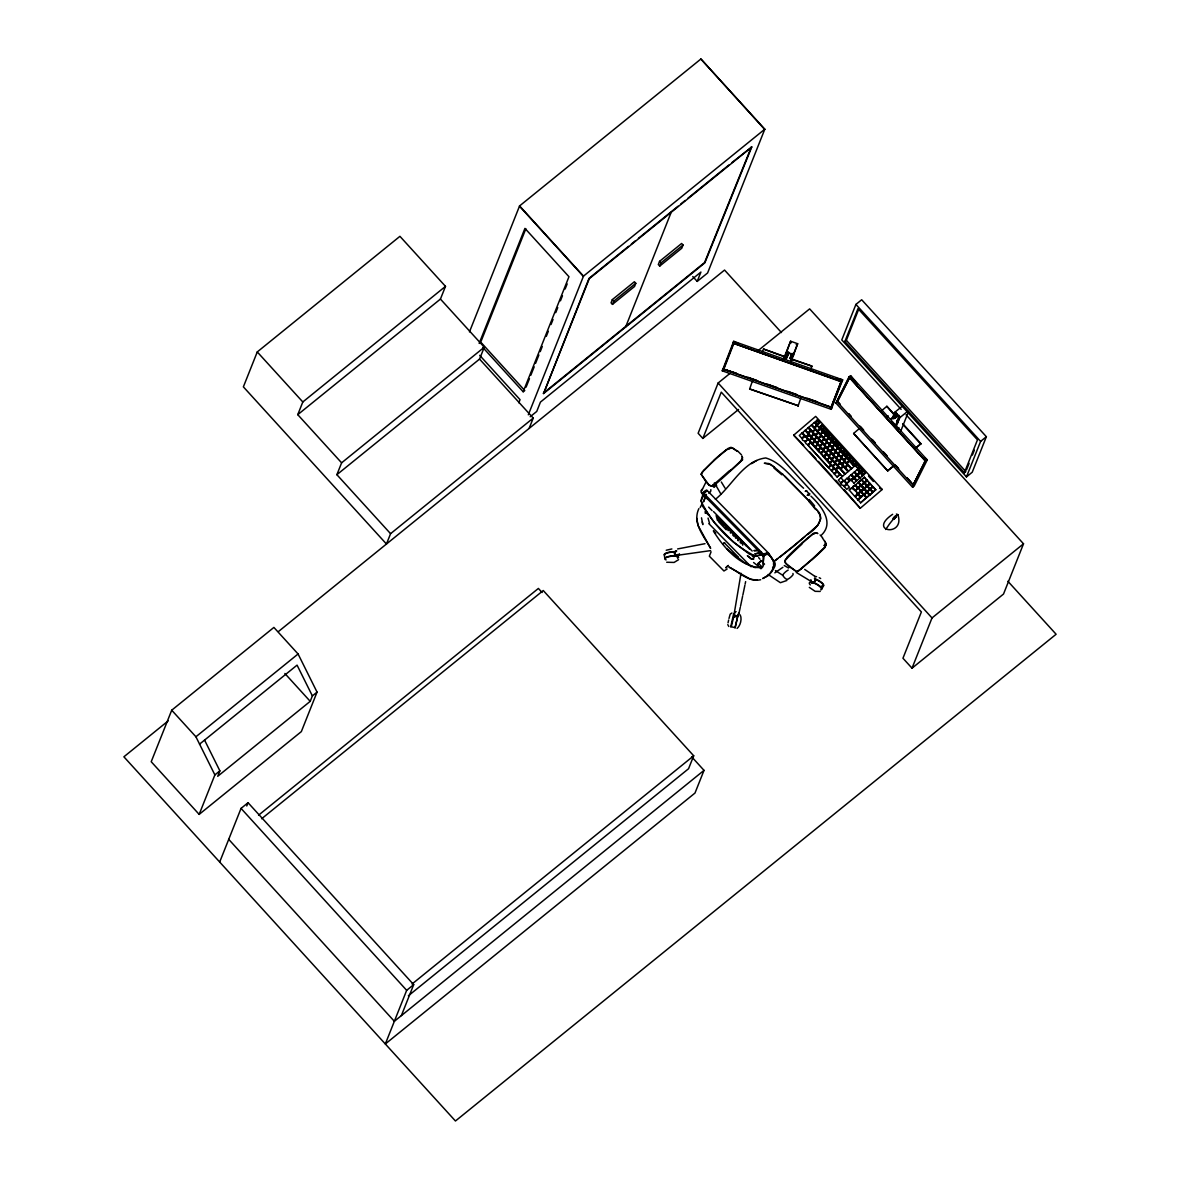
<?xml version="1.0" encoding="UTF-8"?>
<svg xmlns="http://www.w3.org/2000/svg" width="1180" height="1180" viewBox="0 0 1180 1180"><rect width="100%" height="100%" fill="white"/><g stroke="black" fill="none" stroke-linecap="round" stroke-linejoin="round"><path stroke-width="1.5" d="M892.655 514.303C866.621 531.959 905.665 537.387 897.833 514.524M710.847 489.656L710.803 491.087A20.65 18.157 29.8 0 1 708.826 493.225M774.257 564.483L773.667 561.178L768.195 553.096L756.07 556.252L749.669 554.32L733.488 542.136L714.49 522.799L702.616 506.309L701.082 500.128L702.956 494.391L706.643 490.806M896.564 422.189L899.101 415.803L899.809 416.584L897.641 422.868L894.484 425.42L891.505 422.13M696.805 518.433L697.97 525.38L710.64 548.375C704.135 536.502 691.981 522.976 698.885 508.595M737.751 540.16L737.987 537.387L739.005 538.419L738.252 540.824M740.214 542.682L740.45 539.894L741.468 540.942L741.232 543.715M742.692 545.19L742.913 542.417L743.931 543.449M801.972 433.252L804.509 436.025L801.854 438.296L799.317 435.523L801.987 433.031M801.854 438.296L804.509 436.025M802.43 432.853L806.176 436.969L802.43 432.853L805.099 430.361L808.846 434.476L806.176 436.969M805.099 430.361L808.831 434.712M804.908 436.482C813.772 442.441 795.822 442.294 804.922 436.246M805.188 441.969L807.872 439.476C813.89 441.556 806.427 447.943 805.217 441.748M806.589 437.426L809.259 434.933L811.766 437.928L809.111 440.199L806.589 437.426L809.259 434.933M808.212 427.706L810.719 430.7L808.064 432.972L805.542 430.199L808.212 427.706L810.719 430.7M808.064 432.972L810.749 430.479M811.457 430.626L808.669 427.308L812.4 431.659M808.035 445.185L828.286 467.428L808.035 445.185L810.808 442.603L831.044 465.068M809.111 440.199L811.781 437.706M811.294 425.272L815.07 429.166L812.415 431.423M811.132 431.157L813.654 433.93M811.752 424.874L814.288 427.662L811.752 424.874L814.421 422.381L816.958 425.169L814.288 427.662M811.147 430.936L808.477 433.429L811.029 435.981M810.808 442.603L819.127 451.984M814.082 434.151L811.412 436.644L814.082 434.151L816.59 437.161L814.067 434.373M814.702 441.158L812.194 438.149L814.702 441.158L812.047 443.429L810.365 441.571M812.799 432.101L815.469 429.608L817.991 432.603L815.336 434.874L817.991 432.603M812.047 443.429L814.731 440.937M817.666 444.167C815.749 449.89 809.2 442.692 815.129 441.379L817.637 444.388L815.129 441.379M814.421 422.381L816.944 425.39M814.687 428.104L817.224 430.877L814.687 428.104L817.371 425.611L819.879 428.606L817.371 425.611M815.557 421.629L818.079 424.402L815.557 421.629L817.165 420.036L819.702 422.809L818.079 424.402M814.348 439.875L817.017 437.382L819.54 440.391L816.885 442.662L814.377 439.653M815.734 435.332L818.271 438.104L815.734 435.332L818.404 432.839L820.926 435.833L818.271 438.104M817.165 420.036L819.687 423.03M815.41 446.881L817.932 449.875L820.602 447.382L818.065 444.609L815.41 446.881L817.932 449.875M817.017 437.382L819.54 440.391M822.829 431.615L820.159 434.107L817.637 431.32L820.307 428.827L822.814 431.836L820.307 428.827M816.885 442.662L819.554 440.17M818.065 444.609L820.572 447.603M818.669 438.547L821.354 436.054L823.861 439.063L821.206 441.335L818.669 438.547L821.354 436.054M820.115 426.629L821.737 425.036L824.186 427.971L822.578 429.343L820.115 426.629L821.737 425.036M821 447.84L818.33 450.332L821 447.84L823.537 450.613L820.867 453.105L823.537 450.613M820.159 434.107L817.652 431.098M819.952 440.612L822.475 443.606L819.82 445.878L817.283 443.105L819.952 440.612L822.475 443.606M825.764 434.845C823.861 440.568 817.312 433.37 823.242 432.057L825.749 435.066L823.242 432.057M819.82 445.878L822.49 443.385M820.926 435.833L818.286 437.883M821.206 441.335L818.699 438.326M822.578 429.343L824.201 427.75M823.301 443.636L821.634 441.556L824.289 439.285L826.797 442.294M822.976 429.786L825.44 432.485L822.976 429.786L824.599 428.193L827.047 431.128L824.599 428.193M822.873 444.064L825.41 446.837M828.714 438.06C821.516 443.488 833.287 437.338 826.177 435.287L823.522 437.559L825.189 439.639M822.903 443.842L820.218 446.335L822.77 448.887M825.838 447.058L823.168 449.55L825.838 447.058L828.345 450.067L825.808 447.279M824.289 439.285L821.619 441.777M824.142 444.565L826.811 442.072M823.935 451.055L826.457 454.064L823.802 456.336L826.472 453.843L823.935 451.055L821.265 453.548L823.817 456.114M824.555 445.007L827.224 442.515L829.732 445.509L827.077 447.781L829.732 445.509M825.838 432.927L827.46 431.334L829.909 434.27L828.301 435.641L825.838 432.927L827.46 431.334M829.407 457.073C827.505 462.796 820.956 455.598 826.885 454.285L829.392 457.294L826.885 454.285M826.177 435.287L828.685 438.296M826.103 452.781L828.773 450.288L831.281 453.297L828.625 455.569L826.118 452.56M828.301 435.641L829.923 434.048M827.49 448.223L830.027 451.011L827.49 448.223L830.16 445.745L832.667 448.739L830.027 451.011M828.729 435.848L831.177 438.783L832.785 437.19L830.322 434.476L828.729 435.848L831.177 438.783M827.165 459.787L829.673 462.781L832.342 460.289L829.82 457.516L827.165 459.787L829.673 462.781M829.112 438.518L831.62 441.512L829.112 438.518C822.077 439.049 832.416 446.63 827.283 441.94M828.773 450.288L831.281 453.297M834.585 444.521L831.915 447.014L829.378 444.226L832.048 441.733L834.57 444.742L832.048 441.733M830.322 434.476L832.77 437.411M828.625 455.569L831.295 453.076M828.699 467.781L831.369 465.289L833.877 468.298M829.82 457.516L832.328 460.51M830.425 451.453L833.095 448.961L835.602 451.97L832.962 454.241L830.425 451.453L833.095 448.961M836.045 440.774L834.437 442.367L831.988 439.432L833.582 438.06L836.045 440.774L833.582 438.06M831.915 447.014L829.392 444.005M831.708 453.518L834.216 456.513L831.576 458.784L829.038 456.011L831.708 453.518L834.216 456.513M837.52 447.751C835.617 453.474 829.053 446.276 834.983 444.963L837.505 447.972L834.983 444.963M831.576 458.784L834.245 456.291M832.667 448.739L830.042 450.79M834.644 456.734L831.974 459.226L834.644 456.734L837.151 459.743L834.629 456.97M832.962 454.241L830.44 451.232M831.649 470.791L834.304 468.519L836.812 471.513L834.157 473.785L831.649 470.791L834.304 468.519M832.756 460.746L835.263 463.74L832.608 466.012L835.293 463.519L832.756 460.746L830.086 463.239L832.638 465.79M838.567 454.978C836.664 460.702 830.101 453.503 836.03 452.191L838.552 455.2M834.437 442.367L831.988 439.432M834.821 442.795L836.443 441.202L838.892 444.137L837.298 445.509L834.821 442.795L836.443 441.202M836.944 452.545L835.278 450.465L837.785 453.459M831.988 459.005L834.525 461.793M837.579 459.964L834.909 462.457L837.579 459.964L840.101 462.973L837.564 460.185M834.157 473.785L836.812 471.513M836.03 452.191L833.36 454.684M835.691 463.961L838.198 466.97L835.558 469.242L838.228 466.749L835.691 463.961L833.021 466.454L835.573 469.021M841.488 458.415L838.965 455.421L836.296 457.914L838.833 460.687L841.502 458.194L838.833 460.687M837.298 445.509L838.921 443.916M837.697 445.952L840.16 448.651L837.697 445.952L839.305 444.358L841.783 447.058L840.16 448.651M844.954 474.139L842.284 476.632L835.971 469.463L838.626 467.192L844.954 474.139L838.626 467.192M837.933 448.194L840.44 451.202L837.933 448.194L835.248 450.686M838.198 453.917L840.868 451.424L843.375 454.418L840.868 451.424M834.938 462.236L837.461 465.023M839.305 444.358L841.753 447.279M837.225 471.971L839.747 474.744L837.107 477.015L834.57 474.242L837.24 471.749M837.874 465.466C839.349 460.362 846.503 466.793 840.381 468.46L837.874 465.466L840.514 463.194M837.107 477.015L839.747 474.744M839.231 461.129L841.768 463.917L839.231 461.129L841.915 458.637L844.423 461.646L841.768 463.917M842.181 447.5L840.558 449.093L843.021 451.807L844.644 450.214L842.181 447.5L847.904 453.784L846.281 455.377L843.833 452.442L846.281 455.377M839.039 454.831L840.721 456.69L838.213 453.695M846.326 457.427L843.656 459.92L841.134 457.132L843.803 454.639L846.311 457.648L843.803 454.639M840.381 468.46L843.051 465.967M843.021 451.807L840.573 448.872M840.957 477.871L843.494 480.644L840.838 482.915L838.316 480.127L840.986 477.635M842.181 464.36L844.851 461.867L847.358 464.876L844.703 467.147L842.181 464.36L844.851 461.867M840.838 482.915L843.494 480.644M842.284 476.632L835.971 469.463M843.656 459.92L841.148 456.911M848.051 471.705L843.464 466.425L846.901 470.437M844.069 460.362L846.738 457.87L849.246 460.878L846.591 463.15L844.069 460.362L846.738 457.87M844.423 461.646L841.783 463.696M844.703 467.147L842.196 464.138M843.907 481.086C852.757 487.06 834.806 486.912 843.921 480.865M851.178 468.829L848.509 471.307L845.131 467.369L847.786 465.097L851.149 469.05M844.364 480.702L846.886 483.476L844.364 480.702L847.034 478.21L849.556 480.983L846.886 483.476M846.68 455.819L849.143 458.533L846.68 455.819L848.302 454.226L850.75 457.162L848.302 454.226M844.187 486.588L846.856 484.095L849.364 487.104L846.724 489.361L844.202 486.367M843.464 466.425L840.779 468.917L845.411 473.755M846.591 463.15L849.275 460.657M847.004 463.593L851.606 468.652L847.004 463.593L849.674 461.1L854.261 466.38L849.674 461.1M847.786 465.097L845.116 467.59M847.034 478.21L849.541 481.204M848.509 471.307L845.131 467.369M849.541 458.961L851.163 457.368L853.612 460.303L852.004 461.675L849.541 458.961L851.163 457.368M849.275 490.143C851.163 484.11 861.769 494.435 854.718 496.367L849.275 490.143L851.931 487.871M852.004 461.675L853.627 460.082M851.046 474.758L853.568 477.767L850.913 480.039L848.376 477.251L851.046 474.758L853.568 477.767M850.913 480.039L853.583 477.546M852.432 461.882L854.881 464.817L856.488 463.224L854.025 460.51L852.432 461.882L854.881 464.817M851.488 474.596L854.025 477.369L851.488 474.596L854.158 472.103L856.68 475.098L854.025 477.369M853.996 477.989L851.311 480.481L853.996 477.989L856.503 480.998L853.966 478.21M854.025 460.51L856.474 463.445M857.565 487.989C855.662 493.727 849.099 486.514 855.043 485.216L857.55 488.21M854.6 471.926L857.137 474.714L854.6 471.926L857.27 469.434L859.807 472.221L857.137 474.714M851.341 480.26L853.863 483.033M854.423 477.826L857.093 475.334L859.615 478.328L856.96 480.599L854.423 477.826L857.093 475.334M859.748 466.808C858.48 470.687 853.346 465.038 857.285 464.094L859.733 467.029L857.285 464.094M855.043 485.216L852.358 487.709M855.471 485.039L858.14 482.546L860.663 485.555M854.718 496.367L857.403 493.889M855.308 490.939L857.978 488.446C865.073 490.497 853.317 496.632 860.5 491.219M856.68 475.098L854.04 477.148M857.27 469.434L859.778 472.443M855.146 496.603L857.801 494.332L860.309 497.326L857.668 499.597L855.146 496.603L857.801 494.332M856.96 480.599L854.453 477.59M862.742 475.452L860.073 477.944L857.536 475.156L860.205 472.664L862.713 475.673L860.205 472.664M858.524 468.829L860.146 467.236L862.595 470.171L861.002 471.543L858.524 468.829L860.146 467.236M855.5 484.818L858.022 487.606M858.583 482.384L861.253 479.891L863.76 482.9L861.12 485.157L858.583 482.384L861.253 479.891M858.435 488.048C859.91 482.945 867.064 489.39 860.943 491.057L858.435 488.048L861.076 485.776M857.668 499.597L860.309 497.326M858.244 494.154L860.913 491.662L863.421 494.671L860.766 496.942L858.244 494.154L860.913 491.662M858.067 500.04L863.849 494.892L866.386 497.68L860.604 502.827L858.081 499.819M860.073 477.944L857.55 474.935M861.002 471.543L862.624 469.95M861.4 471.985L863.863 474.685L861.4 471.985L863.008 470.392L865.456 473.327L863.008 470.392M861.12 485.157L858.598 482.163M864.365 477.236L861.695 479.729L864.365 477.236L866.872 480.231L864.335 477.458M860.943 491.057L863.613 488.564M861.518 485.614L864.188 483.122L866.695 486.116L864.055 488.387L861.518 485.614L864.188 483.122M860.766 496.942L863.436 494.45M861.371 491.278C862.846 486.175 869.999 492.606 863.878 494.273L861.371 491.278L864.025 489.007M860.604 502.827L866.386 497.68M864.217 482.502L866.887 480.009M864.055 488.387L866.695 486.116M864.63 482.945L867.3 480.452L869.808 483.461L867.153 485.732L864.63 482.945L867.3 480.452M863.849 494.892L866.356 497.901M863.878 494.273L866.548 491.78M869.645 489.346L867.123 486.337L864.453 488.83L866.99 491.618L869.66 489.125L866.99 491.618M864.291 494.73L866.961 492.237L869.468 495.231L866.813 497.503L864.306 494.509M867.153 485.732L869.837 483.24M866.961 492.237L869.468 495.231M867.565 486.175L870.235 483.682L872.743 486.691L870.102 488.963L867.565 486.175L870.235 483.682M866.813 497.503L869.483 495.01M867.389 492.06L869.926 494.848L867.389 492.06L870.058 489.567L872.581 492.576L869.926 494.848M870.102 488.963L872.772 486.47M870.501 489.405L873.038 492.178L870.501 489.405L873.171 486.912L875.708 489.685L873.038 492.178M872.581 492.576L869.94 494.626M873.171 486.912L875.693 489.906M763.239 562.226L763.106 554.954M762.9 564.424L763.903 557.639L763.017 554.718M741.025 573.274L734.167 613.88A2.198 2.095 22.2 0 0 734.373 615.134A2.331 2.213 22.2 0 0 738.046 615.857L738.592 613.143M728.045 622.863L728.635 620.031M739.093 612.656L738.665 614.78A2.198 2.095 22.2 0 1 738.061 615.857L734.55 615.562L734.727 612.214M740.553 606.092L742.589 596.298M742.854 595.074L744.89 585.295M745.141 584.071L745.642 581.622M740.288 607.317L739.137 612.523M729.004 618.438L730.199 614.161L731.88 613.01M700.183 507.503L701.613 504.701M895.458 515.985L896.402 516.545L893.953 519.392M722.278 370.83L733.68 341.33L842.623 379.827L831.221 409.327L722.278 370.83L722.912 369.001M723.355 369.237L733.518 343.115L841.635 381.317L831.487 407.454L723.355 369.237L737.22 373.736M831.148 407.144L841.178 381.347L831.148 407.144L723.827 369.207L736.069 373.131M831.221 409.327L831.841 407.498M749.654 388.972L798.211 405.714L749.654 388.972L752.781 380.004M762.192 352.82L763.519 349.029L787.016 357.334L788.653 352.628M791.677 353.69L790.04 358.41L811.943 366.139L810.749 369.576M798.063 406.082L801.058 397.468M679.444 553.789C677.851 558.907 671.376 552.019 676.76 550.957M706.156 481.706L701.009 492.06A8.673 7.626 29.8 0 0 702.498 493.963M723.827 369.207L733.842 343.424L841.045 381.715M257.269 351.935L243.375 386.863L386.465 544.024L390.58 533.685L533.242 418.074L479.552 359.089L484.272 347.215L440.435 299.071L445.494 286.356L399.932 236.325L257.269 351.935L302.818 401.967L297.758 414.667L341.61 462.825L336.875 474.699L390.58 533.685M171.72 710.213L151.217 761.734L199.169 814.392L301.343 731.6L317.051 692.114L298.083 653.986L273.893 627.421L171.72 710.213L195.91 736.777L214.878 774.906L199.169 814.392M204.568 740.096L219.878 770.865L217.725 776.293L310.222 701.333L312.376 695.905L317.051 692.114M219.687 862.049L241.044 808.403L248.066 802.71L413.693 984.651L401.362 1015.611M246.768 805.97L248.066 802.71M469.463 331.89L519.584 205.925L700.905 59L764.802 129.195L707.587 272.993L697.203 281.401L692.778 276.548M479.154 343.424L524.938 228.374L568.966 276.725L523.183 391.775L482.827 347.451M525.837 228.787L480.732 342.141L524.761 390.506L523.183 391.775M518.802 402.764L520.041 399.651L479.685 355.328M526.103 387.114L529.466 378.662M530.808 375.269L534.186 366.818M535.528 363.425L538.891 354.974M540.248 351.596L542.254 346.507M546.296 336.359L548.317 331.285M551.016 324.515L553.037 319.441M555.721 312.671L557.742 307.596M560.441 300.826L562.462 295.752M565.146 288.997L567.167 283.908M528.316 414.785L583.495 276.12L764.802 129.195M529.127 428.414L533.242 418.074M731.718 162.722L751.763 147.013L704.844 262.875L543.582 393.56L589.012 278.362L628.542 246.325M543.582 393.56L589.292 278.672L751.763 147.013M700.905 59L764.699 129.461M612.332 299.617L611.063 302.818L612.479 304.366L634.53 286.504L635.799 283.318L634.383 281.755L612.332 299.617L613.748 301.18L612.479 304.366M659.576 261.341L658.307 264.526L659.723 266.09L681.775 248.228L683.043 245.027L681.627 243.478L659.576 261.341L660.992 262.904L659.723 266.09M413.693 984.651L406.672 990.33L385.329 1043.976L694.99 793.048L704.018 770.363L691.657 756.793M697.203 281.401L700.92 272.064L540.455 402.085L536.738 411.437L530.203 416.732M729.565 373.75L718.133 383.013L698.132 433.267L702.838 438.429L738.577 409.46M702.838 438.429L721.26 392.144L921.374 611.948L902.951 658.234L912.022 668.19L1003.516 594.042L1023.517 543.803L906.063 414.8M763.519 349.029L784.125 356.714M783.52 359.015L790.6 341.227L797.665 343.719L791.013 361.862M783.963 359.369L790.6 341.227L791.131 342.879M785.334 358.676L787.96 352.024M786.426 358.779L788.977 352.378M790.098 358.248L792.001 353.454L793.004 353.808L790.512 360.077M791.22 359.9L797.665 343.719L796.176 344.663M811.943 366.139L792.783 359.767M855.913 304.425L841.783 339.929L966.464 476.897L972.231 472.221L986.362 436.718L861.68 299.75L855.913 304.425L980.595 441.394L966.464 476.897M844.895 341.477L857.978 308.6L977.468 439.845L964.385 472.723L844.895 341.477L846.34 340.312L858.775 309.072M261.621 818.758L543.257 590.531L693.707 755.79L688.56 768.726L408.354 995.787M853.627 433.429L887.714 470.864L853.627 433.429L859.291 428.606M894.145 414.283L886.844 406.274L894.012 414.652M891.947 419.195L894.676 412.366L902.774 405.802M894.13 417.646L896.018 412.867L894.676 412.366L899.647 417.823L896.417 425.921M893.762 418.959L896.254 412.675M895.06 418.251L896.977 413.457M900.724 431.202L908.452 411.791M915.282 448.533L920.931 443.709L902.671 423.65M966.479 469.906L969.105 463.327M972.379 455.111L974.341 450.185M912.022 668.19L932.008 617.951L1023.517 543.803M543.287 393.235L704.563 262.565L751.483 146.703M762.826 566.901L760.967 568.598L757.545 565.117L758.327 563.199L761.13 560.662L764.537 564.158M761.13 560.662L757.545 565.117M760.967 568.598L763.608 564.999M706.437 494.686L703.457 501.898L706.363 494.464M706.879 491.426L705.242 491.352L701.082 501.146C712.381 524.51 732.161 544.629 755.377 556.208L766.263 553.184L770.525 556.37L773.254 560.456L774.139 564.851L772.576 567.875M715.198 484.125L720.892 494.081M711.098 551.812L709.342 556.178L723.945 570.987L727.131 569.011M835.927 403.044L849.01 376.907L850.559 375.683L927.244 459.92L914.161 486.072L912.612 487.281L835.927 403.044L837.697 401.628L840.175 404.342M837.033 401.716L849.526 377.143L837.033 401.716L913.158 485.334L925.636 460.746L913.158 485.334M837.402 401.878L849.718 377.615L925.282 460.598L913.261 484.611M733.621 613.865L730.715 626.919M738.031 614.869L735.14 627.922M912.612 487.281L925.695 461.144L927.244 459.92L925.046 457.914M885.664 529.496L889.366 524.126A15.9 1.652 -52.7 0 1 893.909 518.522L897.419 514.76M768.505 553.096L706.717 490.025A11.918 0.797 -43.4 0 0 703.103 492.621L702.233 493.579L763.548 556.163L764.271 555.057A11.918 2.198 -45.4 0 1 768.505 553.096L774.744 562.491A59.192 10.93 -45.4 0 1 775.142 565.073L774.877 566.223A58.985 7.449 -44.4 0 1 771.602 571.887L769.198 574.645L762.663 578.569L767.708 576.002L770.334 572.964A57.023 7.198 -44.4 0 0 773.49 567.492L773.741 566.371A57.348 10.591 -45.4 0 0 773.357 563.863M893.054 518.684C897.685 512.032 891.092 522.327 896.328 516.545M895.65 425.375L896.018 424.476L894.484 425.42M811.132 580.162L810.601 581.681L811.56 583.023A1.859 1.77 22.2 0 0 812.681 583.259M887.744 416.924L888.319 415.994L886.829 416.717M678.589 559.674L674.105 562.432L666.7 562.255M715.95 498.712L715.39 499.332C731.836 486.249 743.371 460.569 765.761 457.958C781.485 462.575 791.662 477.767 803.595 488.24M897.98 429.077L898.894 427.603L897.479 428.414M704.534 469.581L701.141 474.08L705.655 481.248A42.008 27.878 42.5 0 0 708.988 485.039M741.365 460.126C743.857 459.138 740.819 453.046 742.559 457.825L741.247 460.185M824.894 547.387L826.162 544.231L824.569 540.942M727.868 565.677L725.73 567.86L728.355 565.427M787.237 557.756L785.098 560.677L785.703 563.317L796.515 571.681L799.067 570.648L812.209 559.468M822.799 549.393L826.192 544.998L825.749 542.874M714.534 459.743L702.321 471.897L701.141 474.331L709.15 485.172L711.85 485.909L714.933 483.962M722.809 544.29L724.653 542.608M729.771 470.805L730.626 470.038M801.559 544.083L802.43 543.331M807.238 534.614C815.867 529.304 827.092 517.769 815.646 508.86M805.202 536.384L779.951 557.093M793.712 435.169L815.66 416.378L882.212 489.479L860.264 508.27L793.712 435.169L803.698 445.244M808.654 427.529L811.324 425.036M814.303 427.425L816.958 425.169M818.109 424.18L819.702 422.809M806.206 436.748L808.846 434.476M811.014 436.202L813.684 433.709M817.224 430.877L819.894 428.384M817.637 431.32L820.277 429.063M812.194 438.149L809.524 440.642L812.076 443.208M816.619 436.939L813.949 439.432L811.427 436.423M820.572 434.55L823.212 432.278M825.44 432.485L827.062 430.906M812.46 443.872L815.115 441.6M817.947 449.654L820.602 447.382M831.192 438.562L832.785 437.19M831.959 439.653L833.567 438.281M822.755 449.108L825.425 446.615M828.98 443.783L831.649 441.291M829.378 444.226L832.033 441.969M828.36 449.846L825.69 452.338L823.183 449.329M832.313 447.456L834.968 445.185M824.215 456.778L826.856 454.507M840.175 448.43L841.783 447.058M837.8 453.238L840.455 450.967M829.702 462.56L832.342 460.289M843.818 452.678L845.44 451.084L847.889 454.005M828.301 467.206L831.059 464.846M834.511 462.014L837.181 459.522M840.721 456.69L843.39 454.197M841.134 457.132L843.774 454.861M846.296 455.156L847.904 453.784M833.891 468.077L831.221 470.569L828.714 467.56M837.446 465.245L840.116 462.752M835.956 469.684L838.611 467.413M849.143 458.533L850.765 456.94M854.895 464.596L856.488 463.224M845.396 473.976L848.066 471.484M851.606 468.652L854.29 466.159M855.662 465.687L857.27 464.315M846.915 483.254L849.556 480.983M857.152 474.493L859.807 472.221M857.536 475.156L860.19 472.885M853.848 483.269L856.518 480.776M863.863 474.685L865.486 473.092M858.008 487.827L860.677 485.334M873.053 491.957L875.708 489.685M702.233 493.579L705.301 491.382M821.693 534.85C834.658 522.15 820.867 505.542 810.911 496.131M302.818 401.967L445.494 286.356M297.758 414.667L440.435 299.071M341.61 462.825L484.272 347.215M336.875 474.699L479.552 359.089M631.359 244.039L635.607 240.617M638.424 238.316L678.072 206.205M680.889 203.904L685.123 200.482M687.955 198.196L728.886 165.008M613.748 301.18L635.799 283.318M660.992 262.904L683.043 245.027M168.209 720.877L123.885 756.808L455.45 1121L1056.115 634.25L1007.867 581.253M278.332 631.639L724.55 270.058L781.47 332.568M195.91 736.777L298.083 653.986M199.568 744.138L297.065 665.137L312.376 695.905M214.878 774.906L219.878 770.865M758.165 350.578L809.642 308.88L901.122 409.357M258.582 815.173L538.39 588.437L542.092 592.508M881.194 411.097L886.844 406.274M890.561 419.106L892.67 417.396L894.868 418.325L898.806 415.139M907.745 411.26L899.647 417.823L897.213 414.165M887.862 470.51L893.378 466.041M915.415 448.179L920.931 443.709M887.714 470.864L894.602 465.274M801.486 568.553L796.721 571.636L789.479 566.813M980.595 441.394L986.362 436.718M964.385 472.723L965.83 471.558L846.34 340.312M412.071 984.002L693.707 755.79M704.018 770.363L394.356 1021.305L228.714 839.363M813.521 533.95L816.103 532.888C820.911 534.82 814.849 531.59 813.595 533.861M725.73 450.303L731.394 447.5L737.603 451.409L732.765 447.972L730.597 447.426L728.001 448.489A138.96 84.311 -55.9 0 0 714.475 459.64M763.548 556.163L764.035 555.81A9.956 1.844 -45.4 0 1 767 554.438L767.133 554.497M782.886 567.3L774.832 572.846M777.782 558.701L773.387 561.783M773.829 561.488L792.916 546.827L817.784 525.321L820.734 518.684L819.908 514.819L817.696 511.442M737.102 628.424C740.435 625.725 742.191 618.807 740.214 614.898M786.913 580.472L780.393 582.699L768.136 574.483M706.363 512.371C703.118 514.215 707.528 511.751 705.375 512.931M754.197 461.646L751.527 463.593L756.631 460.539M784.671 357.57L786.013 356.98M666.213 550.234L671.877 548.951M716.673 485.349L715.537 485.467A1.859 1.77 22.2 0 1 714.534 484.921M820.203 591.446L815.144 591.327L809.318 587.375M761.277 552.373L754.787 553.981L760.23 552.786M735.332 611.845L736.114 611.668M677.63 548.936L705.006 543.685M757.368 580.236L750.524 579.262L728.96 567.064C739.049 571.858 748.415 582.448 760.687 579.734M760.982 567.742C740.022 566.651 723.856 547.889 713.325 530.897M710.567 550.618L676.833 555.382A2.198 2.095 22.2 0 1 675.55 555.116A2.331 2.213 22.2 0 1 675.004 551.532A2.198 2.095 22.2 0 1 676.17 550.986M758.312 550.381L753.902 550.632L759.094 550.5M761.1 567.02L755.067 567.624L745.406 563.332L726.851 548.907M814.613 576.519L816.575 576.666M837.136 378.559L842.623 379.827L841.989 381.656L733.046 343.159L733.68 341.33L738.577 343.734M725.818 524.849L725.42 527.578L726.438 528.611L726.526 525.587M748.194 377.408L756.837 380.476M767.236 384.134L777.62 387.807M788.004 391.48L796.662 394.533M807.046 398.206L817.43 401.878M747.515 377.364L757.811 381.007M768.106 384.65L776.691 387.674M786.986 391.318L797.282 394.961M807.592 398.604L817.888 402.233M879.528 488.21L882.212 489.479M896.402 514.038L897.833 514.76M783.048 575.486L775.437 570.574M819.215 577.699L820.661 578.51M784.258 565.545L788.624 568.037M796.249 572.418L812.179 582.065A2.198 2.095 22.2 0 0 813.463 582.315L816.56 583.938A6.947 2.109 28.8 0 1 821.723 589.1L823.492 585.885A6.947 2.109 28.8 0 0 818.168 580.634L815.203 579.085A2.331 2.213 22.2 0 1 813.463 582.3L815.144 581.091L815.203 579.085A2.198 2.095 22.2 0 0 814.672 578.495M804.716 569.424L815.188 576.548M745.391 544.939L746.409 545.971M715.39 484.021L714.357 482.945M774.596 467.295L768.755 463.534L764.33 463.224L770.938 464.537L782.886 474.434M734.757 617.288L734.284 616.919A1.859 1.77 22.2 0 1 733.96 616.432M753.592 562.491L756.616 564.925M782.488 474.065L808.285 500.084M784.907 476.248L809.096 501.013M737.692 451.025L741.497 454.861M703.103 492.621L764.271 555.057M713.502 511.545L752.176 551.03M708.649 507.12L712.071 510.601M749.595 549.143L716.142 515.572L717.44 520.351M726.216 529.776L718.369 521.413M758.327 563.199L761.749 566.695M705.08 511.56L708.501 515.055M708.885 523.669L751.144 566.798M724.122 542.623L738.385 557.181M820.1 534.968L822.519 537.608M903.747 425.346L920.784 444.064M897.007 420.67L897.715 421.437M891.564 421.909L896.298 427.116M849.01 376.907L925.695 461.144M849.217 377.379L925.327 460.997M671.184 212.326L625.577 327.111M848.848 413.87L851.326 416.599M859.999 426.113L863.716 430.199M872.389 439.727L874.867 442.441M883.525 451.97L887.242 456.041M895.915 465.569L898.393 468.298M907.066 477.812L912.022 483.254M837.343 401.48L839.791 404.18M848.39 413.62L850.839 416.319M860.663 427.101L863.126 429.8M871.71 439.24L875.398 443.282M883.997 452.722L886.446 455.421M895.045 464.861L898.732 468.902M907.317 478.343L911.004 482.399M868.48 476.086L873.392 481.47M821.708 425.272L824.186 427.971M827.446 431.555L829.909 434.27M836.428 441.423L838.892 444.137M851.149 457.589L853.612 460.303M860.132 467.457L862.595 470.171M820.13 426.408L822.593 429.122M825.852 432.706L828.331 435.42M834.85 442.574L837.313 445.288M849.556 458.74L852.034 461.454M855.692 465.466L858.155 468.18M858.553 468.608L861.017 471.322M846.724 458.091L849.246 460.878M867.285 480.673L869.808 483.461M870.221 483.903L872.743 486.691M820.587 434.329L823.124 437.116M823.522 437.559L826.059 440.332M832.342 447.235L834.865 450.023M844.084 460.141L846.621 462.929M861.71 479.493L864.247 482.281M864.645 482.723L867.182 485.511M867.58 485.954L870.117 488.726M812.828 431.88L815.351 434.653M821.634 441.556L824.171 444.329M824.569 444.786L827.106 447.559M833.39 454.462L835.912 457.235M836.325 457.693L838.847 460.466M861.533 485.393L864.07 488.166M864.483 488.608L867.005 491.396M840.499 463.416L843.036 466.203M861.061 485.998L863.598 488.786M863.996 489.228L866.533 492.001M809.229 435.154L811.766 437.928M820.985 448.061L823.522 450.834M860.884 491.883L863.421 494.671M806.604 437.205L809.141 439.978M812.474 443.65L815.011 446.438M818.36 450.111L820.882 452.884M824.23 456.557L826.752 459.345M852.388 487.488L854.91 490.261M855.323 490.703L857.86 493.491M858.258 493.933L860.795 496.721M822.696 455.923L829.85 463.77M809.834 451.97L815.955 458.71M818.419 461.41L831.915 476.233M835.588 480.275L840.499 485.659M844.172 489.7L860.264 508.27M718.133 383.013L932.008 617.951M519.584 205.925L583.495 276.12M519.48 206.19L583.392 276.386M284.867 673.485L310.222 701.333M241.044 808.403L406.672 990.33M758.622 557.609L759.994 559.187M713.826 531.044L715.714 533.331M813.684 506.441L816.84 510.365M850.559 375.683L857.418 384.695M814.879 578.141C817.784 581.224 811.353 584.056 810.719 580.014M822.431 537.977L824.909 541.65M728.798 626.506L727.78 624.618M721.319 482L725.095 488.196M791.057 358.764L791.736 360.062M709.534 523.315L708.059 518.094M678.028 554.349L677.969 555.942A1.859 1.77 22.2 0 1 676.553 556.812M702.292 521.899L702.823 524.613L701.495 517.828M707.425 498.181L707.425 499.111M809.229 499.494A206.485 157.869 35.3 0 1 814.642 505.91M808.713 501.249A206.721 159.329 35 0 1 815.247 509.082M773.947 468.062A202.577 156.97 38.3 0 1 781.794 474.788M792.916 573.48A1.505 1.328 33.9 0 1 792.871 574.925A20.65 18.246 33.9 0 1 787.856 579.233L786.323 579.144A8.673 7.655 33.9 0 1 783.122 575.825L783.166 574.365A20.65 18.246 33.9 0 1 788.181 570.073M825.071 547.402A138.96 54.486 -34.5 0 1 812.371 559.497M787.001 557.211A148.591 60.372 -50.2 0 1 813.595 533.183M789.42 566.872A42.008 27.42 35.9 0 1 785.777 563.421A3.201 3.068 1.7 0 1 785.851 559.143M822.431 549.349A140.597 56.802 -34.1 0 1 801.205 568.406M785.983 559.438A149.772 62.334 -50.6 0 1 801.618 544.423M802.385 543.066A150.244 62.658 -50.6 0 1 813.521 533.67M701.053 490.629A20.65 18.157 29.8 0 1 702.498 488.992M742.707 459.64A148.591 24.588 -39.1 0 1 715.803 483.992M713.399 485.201A3.201 3.127 30.2 0 1 709.047 484.98M704.667 469.802A140.597 86.686 -56.5 0 1 725.803 450.553M729.181 470.923A149.772 26.402 -38.7 0 1 712.971 485.157M741.792 460.008A150.244 26.639 -38.7 0 1 731.084 469.935M714.343 484.066A6.947 1.564 66 0 1 713.281 486.721M664.561 555.131A6.947 1.859 -7.6 0 1 667.482 552.594A6.947 1.859 -7.6 0 1 675.933 551.812M666.125 559.88A6.947 1.859 -7.6 0 1 666.921 557.314A6.947 1.859 -7.6 0 1 675.993 556.09A6.947 1.859 -7.6 0 1 677.63 558.317M754.286 557.653A7.67 1.106 46.6 0 1 752.294 556.193M807.164 495.394A6.947 0.856 -45 0 1 808.89 495.452M805.262 491.204A6.947 0.856 -45 0 1 806.368 491.249M807.74 494.494A6.947 0.856 -45 0 1 809.421 493.963L806.722 491.278A6.947 0.856 -45 0 0 805.542 491.426M810.321 584.941A6.947 2.109 28.8 0 1 811.309 582.33A6.947 2.109 28.8 0 1 819.407 586.224A6.947 2.109 28.8 0 1 820.675 589.912M814.436 578.746A6.947 2.109 28.8 0 1 822.593 583.422A6.947 2.109 28.8 0 1 821.487 586.062M718.251 517.238C716.776 519.834 720.051 523.256 719.269 518.271L718.251 517.238M720.715 519.76C719.254 522.342 722.514 525.764 721.732 520.793L720.715 519.76M723.193 522.283L722.957 525.056L723.974 526.088L724.196 523.315L723.193 522.283M728.119 527.312C726.511 533.257 731.231 529.864 728.119 527.312M730.582 529.835C728.975 535.44 733.562 532.844 730.745 529.879M733.06 532.342L732.824 535.13L733.827 536.163L734.063 533.389L733.06 532.342M735.524 534.865C734.049 537.446 737.308 540.883 736.541 535.897L735.524 534.865M674.709 552.742L675.757 555.485L672.452 555.795A6.947 1.859 -7.6 0 0 664.812 558.376L664.311 554.703A6.947 1.859 -7.6 0 1 671.789 552.137L675.27 551.812L674.709 552.742M734.108 615.178L731.261 626.772L735.007 627.627L737.839 616.034L735.789 616.462L734.152 615.193M825.144 544.039L824.245 545.573L825.144 544.039M893.481 518.109L894.337 518.861L893.481 518.109M730.14 448.282L729.343 448.71L731.025 447.957L730.14 448.282M716.053 515.911L716.053 515.911M787.871 352.304L786.677 352.54L793.742 355.033L787.871 352.304M753.577 559.114L751.453 559.01L747.456 555.795L751.453 559.01L753.577 559.114"/></g></svg>
